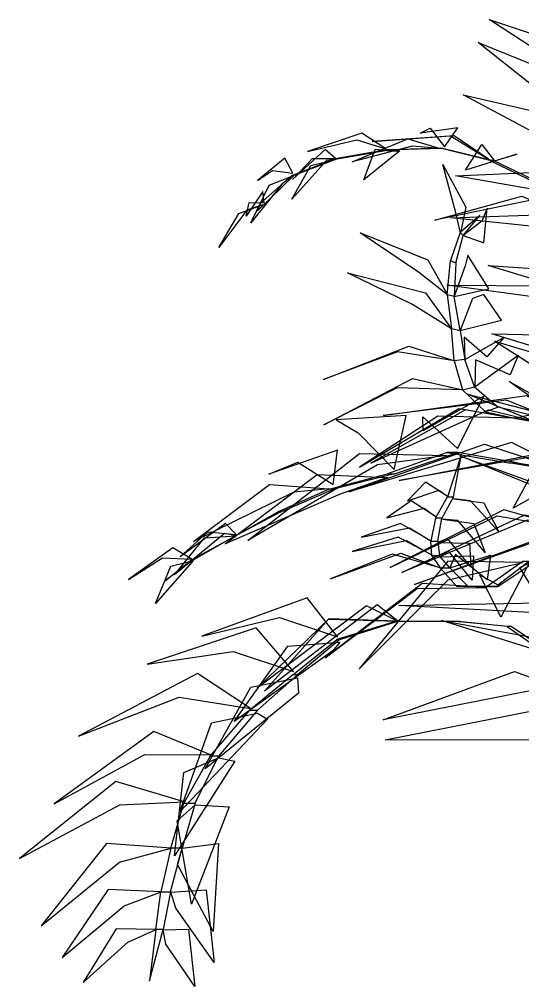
# Model space of a CAD drawing. Header units: millimetres. Extents: x 12377 to 30673, y 89761 to 101952.
# Drawn here: x 29289.3 to 29535, y 92831.9 to 93304.2 of the extents above; entities that cross this region are included whole.
import ezdxf

# ---------------------------------------------------------------- set-up
doc = ezdxf.new("R2010")
doc.units = ezdxf.units.MM

# ---------------------------------------------------------------- blocks, each defined once
blk = doc.blocks.new('A$C27736494')
for points in [[(269.2, 444.58, -966.91), (252.21, 457.37, -974.38), (229.32, 472.27, -946.87), (259.13, 462.19, -960.71)], [(269.55, 426.4, -979.41), (250.84, 439.69, -990.52), (224.04, 460.93, -963.06), (258.16, 447.19, -975.68)], [(273.62, 404.66, -996.99), (251.26, 417.07, -1010), (216.77, 435.37, -979.83), (257.52, 425.9, -992.64)], [(178.97, 408.98, -1182.34), (167.2, 416.65, -1171.37), (140.7, 407.79, -1171.97), (164.83, 413.52, -1182.76)], [(207.62, 409.98, -1175.52), (214.08, 419.27, -1190.76), (195.65, 416.68, -1217.56), (200.65, 419.16, -1189.17)], [(205.46, 409.14, -1172.28), (191.72, 410.35, -1158.07), (162.46, 402.68, -1165.08), (189.73, 413.93, -1170.81)], [(229.11, 404.05, -1162.27), (212.31, 415.45, -1145.8), (172.2, 412.65, -1153.79), (210.59, 415.47, -1163.38)], [(232.07, 403.13, -1166.53), (242.95, 406.47, -1188.85), (217.82, 398.69, -1222.95), (225.77, 411.22, -1187.76)], [(154.34, 404.39, -1192.21), (149.3, 408.8, -1177.85), (133.36, 394, -1165.84), (143.09, 404.25, -1185.29)], [(180.61, 408.61, -1185.79), (179.49, 408.61, -1182.35), (154.17, 404.19, -1191.8), (155.16, 404.19, -1194.87)], [(180.76, 408.1, -1185.33), (185.81, 408.14, -1201.64), (168.15, 393.91, -1220.3), (173.8, 408.94, -1199.79)], [(205.41, 409.39, -1171.17), (206.66, 409.39, -1175), (180.61, 408.61, -1185.79), (179.49, 408.61, -1182.35)], [(231.35, 403.36, -1166.45), (229.71, 403.36, -1161.4), (205.41, 409.39, -1171.17), (206.66, 409.39, -1175)], [(133.61, 397.16, -1198.04), (129.68, 404.47, -1185.73), (116.26, 393.55, -1170.14), (123.58, 398.41, -1190.9)], [(154.4, 403.82, -1195.34), (150, 403.41, -1209.87), (133.01, 384.52, -1215.87), (142.4, 400.97, -1202.56)], [(154.17, 404.19, -1191.8), (155.16, 404.19, -1194.87), (133.95, 396.04, -1201.82), (133.02, 396.04, -1198.95)], [(253.06, 392.08, -1151.89), (254.73, 392.08, -1157.03), (231.35, 403.36, -1166.45), (229.71, 403.36, -1161.4)], [(215.32, 368.1, -1338.05), (213.07, 377.86, -1325.76), (206.7, 401.42, -1330.38), (217.94, 380.65, -1334.88)], [(279.11, 381.18, -1011.55), (254.77, 388.59, -1026.69), (212.97, 395.8, -998.54), (257.09, 397.85, -1007.87)], [(133.48, 395.89, -1200.75), (128.4, 391.92, -1213.44), (112.96, 372.94, -1213.08), (121.91, 391.27, -1205.68)], [(133.95, 396.04, -1201.82), (133.02, 396.04, -1198.95), (117.54, 382.36, -1204.69), (116.35, 378.77, -1208.03)], [(119.51, 382.62, -1204.75), (118.95, 388.15, -1192.05), (110.71, 376.16, -1175.89), (112.21, 382.82, -1195.79)], [(268.93, 376.02, -1143.81), (250.08, 384.02, -1120.67), (202.83, 374.25, -1124.96), (245.34, 385.94, -1140.91)], [(118.73, 381.68, -1207.26), (111.08, 379.03, -1217.79), (97.33, 360.92, -1215.56), (107.12, 377.52, -1209.32)], [(216.66, 366.7, -1340.58), (226.87, 363.2, -1351.25), (228.44, 380.03, -1371.15), (225.78, 373.73, -1349.03)], [(278.92, 359.71, -1136.44), (263.7, 369.9, -1107.65), (210.49, 375.39, -1107.53), (257.69, 376.99, -1128.75)], [(215.31, 368.19, -1338.03), (216.64, 366.7, -1340.55), (224.8, 376.43, -1332.21), (215.31, 368.19, -1338.03)], [(208.97, 337.73, -1345.19), (194.9, 348.85, -1329.96), (166.37, 368.11, -1343.22), (199.52, 354.86, -1343.93)], [(210.46, 354.48, -1343.3), (213.15, 353.38, -1346.08), (216.64, 366.7, -1340.55), (215.31, 368.19, -1338.03)], [(212.27, 336.94, -1348.43), (208.88, 337.82, -1345.18), (210.46, 354.48, -1343.3), (213.15, 353.38, -1346.08)], [(212.29, 336.94, -1348.48), (229.18, 340.77, -1362.91), (218.9, 357.17, -1396.5), (217.6, 351.9, -1362.56)], [(292.01, 329.26, -1128.62), (281.55, 336.13, -1095.4), (228.92, 352.1, -1086.94), (275.05, 349.01, -1114.57)], [(211.07, 321.19, -1343.4), (192.01, 333.1, -1330.02), (160.22, 348.48, -1350.83), (198.31, 338.73, -1345.54)], [(314.26, 313.22, -1072.53), (275.97, 333.42, -1094.14), (208.66, 342.56, -1046.08), (280.9, 342.04, -1061.11)], [(210.95, 321.27, -1343.41), (215.24, 320.42, -1346.42), (212.27, 336.94, -1348.43), (208.88, 337.82, -1345.18)], [(215.28, 320.43, -1346.46), (235.35, 325.4, -1360.6), (226.85, 337.94, -1400.92), (221.18, 335.95, -1363.2)], [(217.45, 306.15, -1343.03), (212.24, 305.5, -1339.95), (210.95, 321.27, -1343.41), (215.24, 320.42, -1346.42)], [(217.48, 306.16, -1343.09), (236.64, 317.17, -1361.39), (228.24, 307.56, -1409.05), (217.21, 317.06, -1367.79)], [(301.63, 296.61, -1122.53), (290.17, 300.52, -1083.98), (230.7, 318.66, -1071.87), (282.9, 317.58, -1104.01)], [(212.4, 305.5, -1339.9), (184.62, 309.88, -1329.62), (148.47, 296.4, -1356.38), (190.23, 312.66, -1348.86)], [(332.46, 251.44, -1118.29), (289.24, 278.59, -1137.83), (231.98, 315.14, -1072.88), (305.45, 293.34, -1105.63)], [(222.33, 292.92, -1334.99), (243.58, 308.25, -1353.15), (239.6, 298.76, -1406.99), (222.76, 306.02, -1361.97)], [(216.39, 291.4, -1332), (222.29, 292.9, -1334.93), (217.45, 306.15, -1343.03), (212.24, 305.5, -1339.95)], [(216.56, 291.42, -1331.94), (184.55, 292.36, -1322.88), (148.74, 274.24, -1356.21), (192.01, 296.99, -1343.58)], [(233.72, 282.94, -1319.87), (227.62, 280.6, -1317.17), (216.39, 291.4, -1332), (222.29, 292.9, -1334.93)], [(306.32, 230.72, -1123.24), (297.32, 253.93, -1085), (239.12, 295.5, -1083.26), (293.55, 265.18, -1113.46)], [(279.18, 269.53, -1240.9), (237.83, 286.34, -1224.97), (177.69, 278.92, -1267.96), (247.8, 288.69, -1255.31)], [(213.89, 262.77, -1035.57), (226.85, 288.23, -997.76), (197.09, 271.34, -931.82), (196.97, 278.2, -1003.4)], [(307.72, 241.46, -1203.75), (280.85, 264.07, -1174.89), (218.75, 289.34, -1199.03), (285.3, 271.99, -1204.22)], [(182.94, 252.41, -1016.96), (188.92, 278.87, -989.47), (154.76, 276.82, -939.52), (165.38, 270.32, -996.79)], [(242.18, 277.51, -1295.9), (204.35, 278.5, -1288.17), (166.11, 253.68, -1328.01), (214.64, 282.28, -1311.85)], [(258.98, 274.37, -1271.64), (217.86, 281.7, -1263), (171.62, 255.63, -1303.65), (229.14, 281.7, -1289.51)], [(241.99, 277.48, -1295.98), (249.04, 279.13, -1299), (233.72, 282.94, -1319.87), (227.62, 280.6, -1317.17)], [(266.65, 274.81, -1275.29), (258.76, 274.36, -1271.73), (241.99, 277.48, -1295.98), (249.04, 279.13, -1299)], [(270.34, 250.78, -1086.21), (240.27, 265.72, -1121.05), (161.08, 241.64, -1112.47), (227.13, 264.85, -1089.18)], [(208.72, 259.39, -1042.84), (174.79, 254.83, -1072.65), (111.5, 217.8, -1045.84), (166.01, 260.31, -1041.99)], [(153.26, 245.13, -1001.82), (155.29, 262.01, -973.22), (121.78, 250.28, -935), (135.99, 256.09, -983.1)], [(214.04, 260.81, -1034.68), (208.82, 260.81, -1042.77), (179.69, 250.31, -1023.11), (183.1, 250.31, -1016.04)], [(296.7, 239.54, -1090.8), (272.4, 262.63, -1129.87), (185.41, 247.05, -1134.87), (253.63, 260.37, -1098.42)], [(238.95, 255.78, -1063.55), (243.04, 255.78, -1055.51), (214.04, 260.81, -1034.68), (208.82, 260.81, -1042.77)], [(208.98, 239.07, -818.08), (211.98, 239.07, -818.32), (215.96, 259.91, -806.29), (208.98, 239.07, -818.08)], [(275.14, 250.32, -1077.26), (288.12, 260.03, -1029.42), (241.07, 233.63, -971.47), (256.17, 261.29, -1041.33)], [(300.67, 201.39, -1120.81), (287.37, 229.67, -1081.99), (215.03, 259.14, -1080.46), (278.77, 236, -1113.92)], [(275.03, 250.55, -1077.06), (270.41, 250.55, -1086.22), (238.95, 255.78, -1063.55), (243.04, 255.78, -1055.51)], [(179.69, 250.31, -1023.11), (183.1, 250.31, -1016.04), (153.37, 242.84, -1001.08), (151.25, 242.84, -1007.5)], [(179.71, 248.56, -1022.89), (156.68, 240.37, -1050.68), (100.5, 216.14, -1033.22), (145.43, 249.99, -1028.84)], [(209.37, 239.16, -817.76), (198.37, 246.27, -812.2), (189.54, 237.21, -791.25), (205.01, 242.47, -805.53)], [(151.11, 243.04, -1007.81), (134, 241.42, -1034.66), (85.02, 217.26, -1029.83), (122.21, 245.14, -1015.59)], [(153.37, 242.84, -1001.08), (151.25, 242.84, -1007.5), (126.08, 231.67, -1002.91), (127.34, 231.67, -997.75)], [(203.61, 229.28, -825.93), (191.37, 237.23, -821.76), (179.48, 228.9, -800.07), (197.59, 233.58, -813.7)], [(206.34, 228.65, -826.19), (203.12, 228.65, -826.32), (208.98, 239.07, -818.08), (211.98, 239.07, -818.32)], [(212.17, 238.2, -818.2), (226.78, 236.17, -816.43), (234.04, 221.99, -799.45), (220.25, 237.12, -808.88)], [(126.08, 231.67, -1002.91), (127.34, 231.67, -997.75), (105.89, 220.28, -999.54), (105.9, 220.28, -1003.56)], [(268.02, 223.87, -950.93), (236.5, 232.73, -970.71), (181.01, 204.6, -949.32), (233.26, 229.94, -943.78)], [(285.53, 221.17, -987.35), (248.01, 227.83, -1008.44), (186.77, 202.19, -973.79), (246.8, 230.34, -977.53)], [(200.85, 217.56, -836.83), (204.28, 217.56, -835.67), (206.34, 228.65, -826.19), (203.12, 228.65, -826.32)], [(206.62, 228.22, -826.01), (221.88, 226.12, -822.31), (227.46, 212.04, -802.62), (214.08, 227.61, -815.13)], [(105.91, 220.68, -999.78), (100.58, 226.18, -981.51), (78.45, 209.9, -967.03), (92.04, 222.03, -990.94)], [(200.96, 217.72, -836.72), (186.08, 226.09, -837.4), (166.96, 219.47, -816.11), (190.52, 224.02, -826.25)], [(105.84, 220.14, -1003.73), (100.16, 221.21, -1021.8), (75.83, 201.08, -1030.01), (90.42, 219.07, -1012.67)], [(105.89, 220.28, -999.54), (105.9, 220.28, -1003.56), (85.09, 208.44, -1018.94), (84.12, 208.44, -1015.45)], [(201.57, 210.7, -847.69), (184.89, 219.51, -849.79), (162.43, 212.45, -827.2), (189.11, 217.8, -837.05)], [(299.74, 208.24, -1016.29), (261.28, 220.6, -1038.97), (192.96, 196.32, -1005.96), (259.25, 220.73, -1006.01)], [(205.09, 210.34, -846.34), (201.37, 210.34, -847.87), (200.85, 217.56, -836.83), (204.28, 217.56, -835.67)], [(204.29, 216.83, -835.72), (219.76, 216.59, -826.87), (220.41, 204.92, -801.49), (209.06, 218.74, -821.78)], [(84.15, 208.72, -1015.67), (74.86, 214.29, -1001.5), (53.22, 198.86, -992.86), (69.95, 209.37, -1011.34)], [(205.22, 209.84, -846.32), (221.78, 210.41, -835.47), (221.09, 198.51, -806.79), (209.51, 212.68, -830.64)], [(251.72, 208.12, -922.1), (270.39, 216.64, -884.72), (264.16, 172.21, -835.14), (244.34, 204.65, -887.51)], [(85.06, 208, -1019.06), (84.37, 207.46, -1036.12), (66.44, 187.09, -1047.34), (73.89, 205.33, -1030.31)], [(84.12, 208.44, -1015.45), (85.09, 208.44, -1018.94), (71.3, 198.37, -1028.18), (84.12, 208.44, -1015.45)], [(205.44, 204.4, -860.6), (182.03, 211.23, -866.32), (151.86, 199.12, -838.07), (186.25, 211.65, -848.98)], [(205.49, 204.4, -860.6), (210.22, 204.4, -858.17), (205.09, 210.34, -846.34), (201.37, 210.34, -847.87)], [(210.18, 204.4, -858.31), (230.03, 210.68, -842.49), (228.37, 198.64, -803.35), (213.01, 211.05, -837.76)], [(233.55, 196.14, -901.02), (249.73, 208.41, -868.16), (235.08, 180.35, -816.55), (224.81, 201, -870.43)], [(245.69, 207.13, -928.14), (209.2, 207.76, -946.52), (165.87, 155.25, -929.13), (209.34, 198.68, -918.84)], [(218.97, 195.55, -872.21), (213.5, 195.55, -876.18), (205.49, 204.4, -860.6), (210.22, 204.4, -858.17)], [(251.81, 207.61, -921.82), (245.81, 207.61, -928.07), (228.46, 195.39, -906.55), (233.69, 195.39, -900.7)], [(228.31, 194.91, -906.63), (196.75, 196.85, -925.85), (149.32, 160.47, -904.05), (194.19, 194.41, -899.71)], [(228.46, 195.39, -906.55), (233.69, 195.39, -900.7), (218.97, 195.55, -872.21), (213.5, 195.55, -876.18)], [(155.32, 170.76, -1205.02), (140.53, 189.76, -1175.99), (89.12, 171.2, -1153.44), (126.97, 180.31, -1195.39)], [(184.36, 178.57, -1209.37), (169.44, 185.99, -1167.07), (116.07, 145.77, -1142.34), (151.25, 179.71, -1191.01)], [(184.81, 178.5, -1218.51), (174.67, 186.48, -1260.11), (119.69, 144.21, -1288.37), (150.87, 179.4, -1241.48)], [(308.8, 154.25, -1055.58), (258.66, 182.23, -1071.86), (185.27, 186.07, -1000.23), (270.73, 187.77, -1031.45)], [(133.78, 153.93, -1209.4), (115.7, 175.11, -1183.97), (62.39, 157.51, -1165.43), (104.44, 163.67, -1203.76)], [(184.84, 178.51, -1218.42), (184.18, 178.51, -1209.21), (155.06, 169.41, -1204.63), (156.56, 169.41, -1212.14)], [(214.43, 178.3, -1216.14), (214.95, 178.3, -1224.34), (184.84, 178.51, -1218.42), (184.18, 178.51, -1209.21)], [(316.51, 120.01, -1076.99), (265.94, 160.04, -1084.32), (206.09, 178.78, -992.01), (288.75, 163.45, -1044.22)], [(240.06, 175.81, -1215.4), (238.21, 175.81, -1206.87), (214.43, 178.3, -1216.14), (214.95, 178.3, -1224.34)], [(258.79, 161.31, -1191.25), (261.66, 161.31, -1200.07), (240.06, 175.81, -1215.4), (238.21, 175.81, -1206.87)], [(156.49, 168.15, -1212.05), (153.13, 164.02, -1247.79), (104.84, 129.5, -1266.14), (131.12, 166.25, -1234.61)], [(155.06, 169.41, -1204.63), (156.56, 169.41, -1212.14), (135.86, 152.18, -1216.27), (133.49, 152.18, -1208.98)], [(112.9, 135.87, -1217.64), (86.96, 152.88, -1188.37), (28.82, 122.36, -1175.74), (78.06, 141.32, -1213.22)], [(135.86, 152.18, -1216.27), (133.49, 152.18, -1208.98), (112.6, 134.91, -1217.3), (116.21, 134.91, -1225.18)], [(277.79, 140.84, -1172.25), (248.66, 144.19, -1135.87), (177.59, 130.19, -1146.67), (241.81, 153.88, -1165.12)], [(135.73, 150.73, -1216), (136.31, 143.37, -1251.37), (90.72, 106.29, -1271.56), (112.97, 146.28, -1240.88)], [(116.2, 133.58, -1225.23), (121.19, 130.65, -1265.68), (78.34, 85.34, -1298.06), (93.76, 128.73, -1256.09)], [(112.6, 134.91, -1217.3), (116.21, 134.91, -1225.18), (97.25, 112.51, -1234.03), (93.17, 112.51, -1227.32)], [(290.83, 115.35, -1140.47), (255.11, 120.4, -1104.7), (178.69, 120.52, -1127.15), (253.86, 135.38, -1135.56)], [(93.4, 113.2, -1227.48), (65.65, 124.65, -1203.17), (17.01, 89.27, -1196.19), (61.24, 113.27, -1226.24)], [(97.24, 111.66, -1234.06), (105.25, 110.04, -1270.15), (75.76, 63.87, -1302.53), (80.3, 104.49, -1263.63)], [(97.25, 112.51, -1234.03), (93.17, 112.51, -1227.32), (80.28, 89.61, -1237.41), (85.89, 89.61, -1242.89)], [(80.49, 90.17, -1237.42), (47.14, 100.19, -1220.7), (0, 62.49, -1225.49), (49.02, 88.7, -1244.05)], [(80.28, 89.61, -1237.41), (85.89, 89.61, -1242.89), (79.43, 67.57, -1261.95), (73.94, 67.57, -1258)], [(85.89, 88.84, -1242.86), (102.51, 87.74, -1275.9), (84.03, 40.33, -1314.11), (77.02, 80.98, -1275.61)], [(74.11, 67.65, -1257.98), (42.59, 69.92, -1247.56), (10.57, 29.67, -1256.28), (48.85, 60.76, -1267.11)], [(79.43, 67.57, -1261.95), (73.94, 67.57, -1258), (69.06, 46.22, -1275.33), (73.86, 46.22, -1277.62)], [(79.47, 67.55, -1262.01), (97.24, 69.89, -1288.37), (94.65, 26.91, -1322.3), (77.15, 59.58, -1290.84)], [(69.19, 46.29, -1275.3), (43.31, 47.42, -1271.73), (20.92, 14.24, -1280.53), (51.14, 39.46, -1285.42)], [(73.89, 46.2, -1277.66), (91.26, 47.32, -1295.68), (95.2, 11.79, -1319.71), (76.36, 38.35, -1299.76)], [(69.06, 46.22, -1275.33), (73.86, 46.22, -1277.62), (70.23, 27.83, -1291.98), (66.71, 27.83, -1290.04)], [(66.8, 27.89, -1290.03), (47.35, 28.23, -1286.27), (31.08, 2.06, -1290.06), (52.95, 21.65, -1296.49)], [(70.23, 27.83, -1291.98), (66.71, 27.83, -1290.04), (63.53, 2.89, -1310.61), (70.23, 27.83, -1291.98)], [(70.26, 27.81, -1292.01), (82.6, 28.1, -1306.42), (85.67, 0, -1322.73), (71.45, 20.69, -1308.34)]]:
    blk.add_3dface(points)

msp = doc.modelspace()

# ---------------------------------------------------------------- block references
msp.add_blockref('A$C27736494', (29289.27, 92831.9))

doc.saveas('drawing.dxf')
